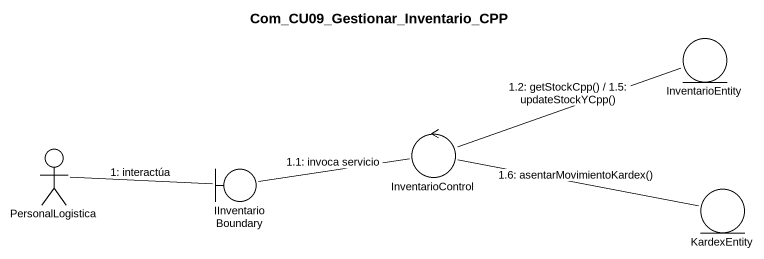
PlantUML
@startuml
title Com_CU09_Gestionar_Inventario_CPP
entity InventarioEntity
actor PersonalLogistica
control InventarioControl
boundary IInventarioBoundary
entity KardexEntity
PersonalLogistica -right- IInventarioBoundary : 1: interactúa
InventarioControl -right- InventarioEntity : 1.2: getStockCpp() / 1.5: updateStockYCpp()
InventarioControl -right- KardexEntity : 1.6: asentarMovimientoKardex()
IInventarioBoundary -right- InventarioControl : 1.1: invoca servicio
@enduml
